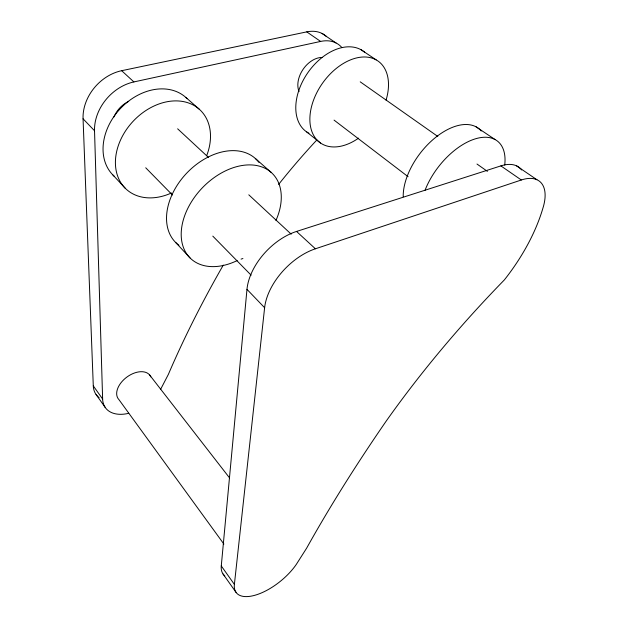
<?xml version="1.0" encoding="UTF-8"?>
<svg xmlns="http://www.w3.org/2000/svg" width="628" height="628" viewBox="0 0 628 628"><rect width="100%" height="100%" fill="white"/><g stroke="black" fill="none" stroke-linecap="round" stroke-linejoin="round"><path stroke-width="0.94" d="M224.793 575.86A41.008 19.217 -38.9 0 1 221.276 565.954L246.977 289.359A52.556 32.413 -45.8 0 1 296.542 231.442L500.885 165.886A47.854 24.955 -51.5 0 1 521.633 169.976M234.385 584.393L264.624 307.72A53.615 31.997 -45.7 0 1 315.405 248.79L521.319 179.993A48.717 24.523 -51.1 0 1 542.867 208.315A138.411 74.175 -49.8 0 1 504.363 279.907A432.001 150.869 -46.6 0 0 385.898 421.529A723.354 208.245 -47.6 0 0 306.652 548.134L296.298 564.415A41.644 18.793 -39.1 0 1 256.616 594.747A41.644 18.793 -39.1 0 1 234.385 584.393L221.276 565.954M160.532 389.509L168.343 374.437A633.809 265.102 -49.5 0 1 223.293 265.087M241.066 259.121L242.918 258.516M128.709 413.303A35.199 22.035 -36.8 0 1 102.631 399.031L94.53 130.75A43.348 34.25 -47.6 0 1 133.89 81.93L320.625 41.432A40.247 27.444 -55.7 0 1 341.718 47.39M99.098 397.634A34.744 22.184 -36.6 0 1 93.289 385.882L83.061 118.81A42.657 34.257 -47.9 0 1 121.667 70.697L306.77 31.871A39.666 27.53 -56.2 0 1 326.568 36.62M361.108 49.777L376.164 59.872M476.134 126.864L495.021 139.526M322.101 33.488L336.004 42.955M516.514 165.839L536.916 179.726M306.77 31.871L320.625 41.432M500.885 165.886L521.319 179.993M360.221 81.836L437.802 136.449M476.99 164.034L487.391 171.358M334.057 120.113L408.09 176.696M306.747 131.982L320.594 143.066M185.833 97.418L199.366 109.311M255.298 158.452L271.335 172.535M121.667 70.697L133.89 81.93M296.542 231.442L315.405 248.79M177.638 128.811L208.543 157.487M248.798 194.821L291.204 234.166M145.727 167.786L172.417 194.978M212.798 236.12L251.121 275.174M83.061 118.81L94.53 130.75M246.977 289.359L264.624 307.72M112.993 175.071L125.192 188.196M175.612 242.416L190.056 257.951M149.495 374.814L229.463 477.79M223.882 544.044L118.935 399.628A19.704 12.332 -36.8 0 1 127.256 376.8A19.704 12.332 -36.8 0 1 150.783 376.863M93.289 385.882L102.631 399.031M96.053 394.478L105.339 407.611M223.058 574.016L236.042 592.369M113.982 116.926A24.264 19.162 -47.6 0 1 128.716 101.375M178.949 245.273A57.894 40.435 -46.4 0 1 187.12 172.716A57.894 40.435 -46.4 0 1 258.909 162.346M237.188 260.573A58.961 40.192 -46.3 0 1 181.343 230.688A58.961 40.192 -46.3 0 1 244.645 165.164A58.961 40.192 -46.3 0 1 275.951 220.452M114.28 176.303A53.247 41.063 -47.3 0 1 120.317 108.636A53.247 41.063 -47.3 0 1 187.136 98.659M171.428 192.992A54.157 40.993 -47.1 0 1 115.411 161.804A54.157 40.993 -47.1 0 1 172.857 100.99A54.157 40.993 -47.1 0 1 206.667 155.689M299.069 91.586A22.529 15.362 -55.7 0 1 303.183 69.19A22.529 15.362 -55.7 0 1 322.596 57.478M403.207 196.776A55.091 31.015 -52.3 0 1 434.026 138.709A55.091 31.015 -52.3 0 1 481.229 131.001M425.046 190.276A56.049 30.615 -52 0 1 474.894 138.976A56.049 30.615 -52 0 1 504.716 165.078M308.937 133.293A49.314 32.766 -55.1 0 1 307.594 73.052A49.314 32.766 -55.1 0 1 364.672 52.257M358.588 138.136A50.067 32.609 -54.7 0 1 309.902 121.039A50.067 32.609 -54.7 0 1 355.307 58.255A50.067 32.609 -54.7 0 1 386.055 100.15M278.644 184.397A375.654 187.623 -48.2 0 1 316.802 140.005"/></g></svg>
